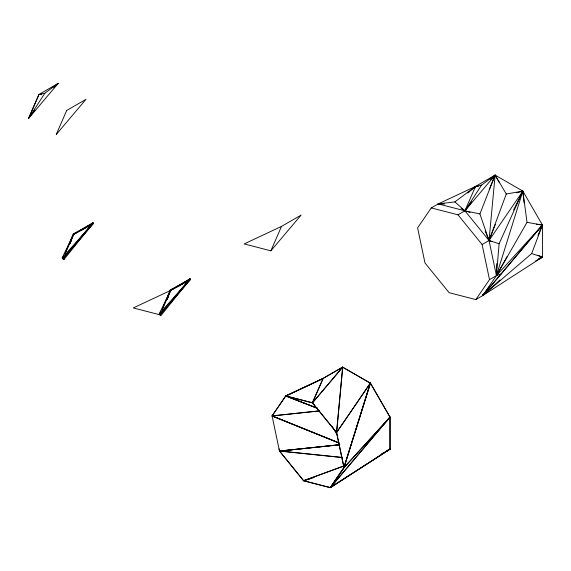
<?xml version="1.0" encoding="UTF-8"?>
<svg xmlns="http://www.w3.org/2000/svg" width="571" height="571" viewBox="0 0 571 571"><rect width="100%" height="100%" fill="white"/><g stroke="black" fill="none" stroke-linecap="round" stroke-linejoin="round"><path stroke-width="0.86" d="M482.845 294.914L482.759 295.585L542.45 257.064L542.45 225.06L522.85 191.107L495.128 175.104L475.529 186.417L438.2 203.918L431.269 207.915L417.601 227.872L424.995 262.988L449.113 292.695L475.829 299.589L482.759 295.585L496.42 275.629L496.706 263.595M497.555 274.394L496.42 275.629L527.026 222.347L542.45 225.06L501.224 273.866L496.42 275.629L499.111 243.731L522.85 191.107L506.277 193.997L489.033 240.512L496.42 275.629L489.497 279.626L475.829 299.589M279.554 451.047L303.622 480.689L330.295 487.634L343.963 467.678L336.505 432.518L342.664 367.153L370.422 383.12M336.676 432.368L342.728 367.132L323.065 378.473L285.736 396.046L272.074 415.924L285.693 395.924L317.262 408.222M489.497 279.626L482.102 244.509L489.033 240.512L495.128 175.104L481.581 185.09L464.915 210.806L457.985 214.81L431.269 207.915M483.037 294.472L482.759 295.585L531.665 253.553L542.45 225.06L536.376 224.21M343.892 467.585L370.286 383.17M344.056 467.549L370.465 383.205L390.05 417.137M537.939 235.309L542.45 225.06L496.42 275.629L522.85 191.107L516.776 192.812M92.845 222.726L62.974 258.82L93.516 223.511L92.845 222.726L73.58 234.431L62.182 257.892L63.774 259.734L64.402 258.106M70.105 243.41L73.58 234.431L93.187 223.118L63.774 259.734M167.125 299.425L170.608 290.446L189.865 278.741L190.536 279.526L159.994 314.835L133.279 307.94L170.608 290.446L186.703 281.624M492.088 241.647L489.033 240.512L479.911 213.925L495.128 175.104L506.277 193.997M499.111 243.731L489.033 240.512L495.364 224.389M474.758 188.316L475.529 186.417L481.581 185.09M489.24 189.551L495.128 175.104L499.447 182.806M64.944 254.002L73.167 233.939L93.187 223.118L62.974 258.82M161.964 310.017L170.187 289.954L190.207 279.133L160.794 315.749L159.202 313.9L170.608 290.446L190.207 279.133L159.994 314.835L189.865 278.741M56.308 134.335L66.657 110.51M66.157 251.504L73.58 234.431L89.683 225.609M163.178 307.519L170.608 290.446M270.875 250.819L281.489 226.43L301.088 215.117L270.875 250.819L244.16 243.924L281.489 226.43M312.38 402.791L323.072 378.387L342.657 367.082M313.936 404.753L312.408 402.883L323.157 378.502M527.026 222.347L522.85 191.107L489.033 240.512L464.915 210.806L475.529 186.417L478.37 186.589M53.824 87.677L58.285 83.316L38.964 94.465L28.586 118.333L44.873 93.201L58.285 83.316L28.55 118.454M69.962 243.689L71.432 240.498M166.982 299.704L168.459 296.513M513.543 210.114L522.85 191.107L524.128 202.99M474.508 188.223L475.529 186.417L454.866 201.906L438.2 203.918L438.228 204.589M496.42 275.629L507.234 256.479M336.59 432.433L312.53 402.798L342.664 367.153L312.408 402.883L336.569 432.561L370.386 383.155L389.986 417.108L389.986 449.12L330.295 487.634L328.618 487.113M336.569 432.561L370.315 383.091M330.274 487.52L343.913 467.592L389.957 417.044M303.686 480.811L330.345 487.684L344.049 467.72L389.972 417.265M489.012 286.87L482.759 295.585L500.032 279.933M34.902 110.067L28.607 118.354L38.942 94.508L44.873 93.201M438.292 204.711L438.2 203.918L464.915 210.806L471.732 201.827M56.272 134.456L86.007 99.318L66.686 110.474M461.168 208.322L464.915 210.806L495.128 175.104L490.617 179.515M542.45 225.06L482.759 295.585L501.224 273.866M389.986 417.108L330.295 487.555M330.445 487.591L390.036 417.201L390.036 449.191M62.182 257.892L93.187 223.118L80.647 230.834M159.202 313.9L190.207 279.133L177.667 286.849M467.799 193.077L475.529 186.417M330.516 487.377L389.986 449.12L385.396 451.69M330.345 487.684L389.9 449.249M535.662 260.983L542.45 257.064L537.939 255.316M312.408 402.883L285.736 395.967L317.476 408.386M383.955 452.596L381.699 453.902L389.979 449.199M91.981 224.353L93.516 223.511M189.008 280.368L190.536 279.526M538.86 258.92L542.45 257.064L531.665 253.553M539.331 258.599L542.45 257.064L539.959 257.978M538.81 258.806L542.45 257.064L540.844 257.692M323.015 378.416L285.764 395.874L312.423 402.748M285.957 395.974L323.115 378.559M388.23 449.698L389.929 449.077M388.23 449.862L389.943 449.034M303.879 480.575L314.114 477.463M309.539 478.919L303.579 480.761L279.462 451.04L339.881 444.673M319.546 410.856L272.074 415.924L279.462 451.04L339.167 444.773M319.632 410.892L272.074 415.924L339.281 443.046M444.474 204.011L438.2 203.918L440.027 203.726M279.776 451.104L338.76 444.93M438.2 203.918L440.148 203.768M38.956 94.522L41.74 94.686M279.797 450.983L341.915 457.4M342.193 457.549L279.533 451.083L279.076 448.863M454.866 201.906L464.915 210.806L479.911 213.925M464.915 210.806L470.097 212.491M285.843 395.931L317.333 408.172M272.374 415.938L338.51 442.646M272.189 416.081L338.061 442.675M342.743 367.253L370.336 383.184L343.913 467.592M457.985 214.81L482.102 244.509M332.351 426.644L337.768 435.944M485.172 231.062L489.033 240.512M336.669 432.561L344.042 467.599M303.615 480.696L344.292 465.843L303.629 480.718"/></g></svg>
